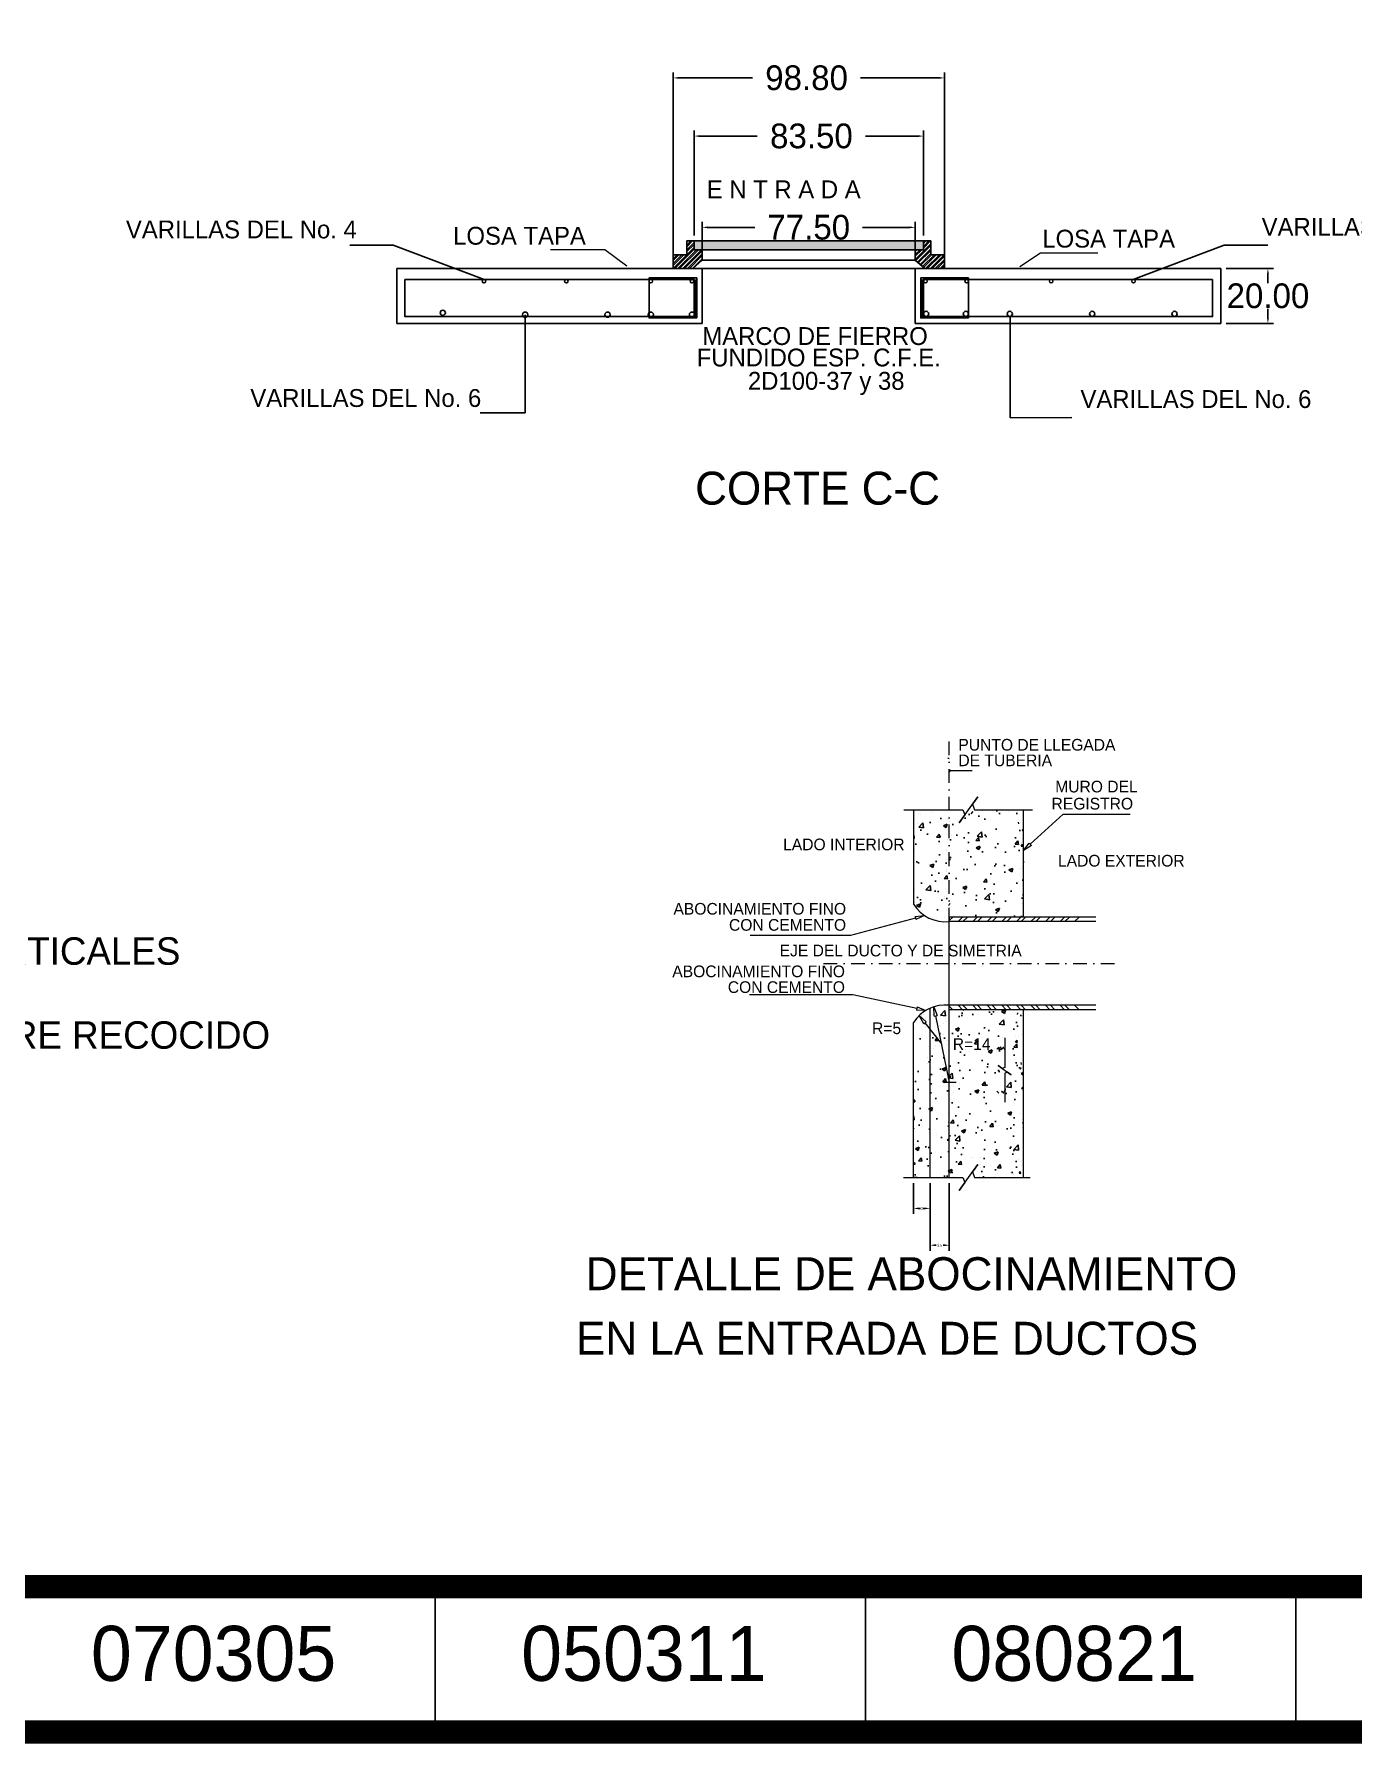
# Model space of a CAD drawing. Header units: centimetres. Extents: x 899 to 5239, y -57 to 4778.
# Drawn here: x 2436 to 2916, y -57 to 565 of the extents above; entities that cross this region are included whole.
import ezdxf
from ezdxf.enums import TextEntityAlignment as Align

# ---------------------------------------------------------------- set-up
doc = ezdxf.new("R2010")
doc.units = ezdxf.units.CM
doc.header["$LTSCALE"] = 10
doc.header["$MEASUREMENT"] = 0
doc.linetypes.add('DASHDOT', pattern=[1, 0.5, -0.25, 0, -0.25])
doc.layers.get('0').update_dxf_attribs({"linetype": 'CONTINUOUS'})
doc.layers.get('DEFPOINTS').update_dxf_attribs({"color": 2, "linetype": 'CONTINUOUS'})
for name, color, linetype in [('concreto', 7, 'CONTINUOUS'), ('DIM', 7, 'CONTINUOUS'), ('EJES', 7, 'DASHDOT'), ('HATCH', 7, 'CONTINUOUS'), ('HERRAJE', 13, 'CONTINUOUS'), ('IND', 7, 'CONTINUOUS'), ('MARCO', 7, 'CONTINUOUS'), ('REGISTRO', 1, 'CONTINUOUS'), ('TAPA', 120, 'CONTINUOUS'), ('TEXTOS', 7, 'CONTINUOUS'), ('TUBO', 4, 'CONTINUOUS'), ('VARILLAS', 30, 'CONTINUOUS')]:
    doc.layers.add(name, color=color, linetype=linetype)
doc.styles.get("Standard").update_dxf_attribs({"font": ''})
doc.styles.get('Standard').set_extended_font_data('Zurich Ex BT')
doc.dimstyles.get("Standard").update_dxf_attribs({"dimtxt": 9, "dimasz": 2, "dimexe": 2, "dimexo": 2, "dimgap": 0.09, "dimtad": 0, "dimtih": 1, "dimtoh": 1, "dimzin": 0, "dimdsep": 46, "dimtxsty": 'Standard', "dimcen": 0.09, "dimadec": 0, "dimazin": 0, "dimtfac": 1, "dimtofl": 0, "dimtmove": 0, "dimatfit": 3, "dimfxl": 0, "dimtolj": 1, "dimtzin": 0, "dimarcsym": 0})
pattern_1 = [(45, (1991.1856, 337.763), (-0.8838835, 0.8838835), []), (45, (1991.1856, 338.388), (-0.8838835, 0.8838835), [])]

# ---------------------------------------------------------------- blocks, each defined once
blk = doc.blocks.new('_ClosedBlank')
at = {"color": 0, "linetype": 'ByBlock', "lineweight": -2}
for p, q in [((-1, 0.17), (0, 0)), ((-1, 0.17), (-1, -0.17)), ((0, 0), (-1, -0.17))]:
    blk.add_line(p, q, dxfattribs=at)
blk = doc.blocks.new('*D77')
at = {"layer": 'DEFPOINTS', "color": 0}
for p in [(2756.02, 149.09), (2762.02, 149.09), (2762.02, 137.85)]:
    blk.add_point(p, dxfattribs=at)
at = {"layer": 'DIM', "color": 0, "lineweight": -2}
for p, q in [((2756.02, 147.09), (2756.02, 135.85)), ((2762.02, 147.09), (2762.02, 135.85)), ((2758.02, 137.85), (2758.53, 137.85)), ((2760.02, 137.85), (2759.52, 137.85))]:
    blk.add_line(p, q, dxfattribs=at)
at = {"layer": 'DIM', "color": 0}
for points in [[(2758.02, 138.18), (2758.02, 137.52), (2756.02, 137.85)], [(2760.02, 138.18), (2760.02, 137.52), (2762.02, 137.85)]]:
    blk.add_solid(points, dxfattribs=at)
at = {"layer": 'DIM', "color": 0, "insert": (2759.02, 137.85), "char_height": 1, "attachment_point": 5}
blk.add_mtext('\\A1;3', dxfattribs=at)
blk = doc.blocks.new('*D78')
at = {"layer": 'DEFPOINTS', "color": 0}
for p in [(2762.02, 149.09), (2769.02, 149.09), (2762.02, 124.44)]:
    blk.add_point(p, dxfattribs=at)
at = {"layer": 'DIM', "color": 0, "lineweight": -2}
for p, q in [((2762.02, 147.09), (2762.02, 122.44)), ((2769.02, 147.09), (2769.02, 122.44)), ((2764.02, 124.44), (2764.26, 124.44)), ((2767.02, 124.44), (2766.78, 124.44))]:
    blk.add_line(p, q, dxfattribs=at)
at = {"layer": 'DIM', "color": 0}
for points in [[(2764.02, 124.78), (2764.02, 124.11), (2762.02, 124.44)], [(2767.02, 124.78), (2767.02, 124.11), (2769.02, 124.44)]]:
    blk.add_solid(points, dxfattribs=at)
at = {"layer": 'DIM', "color": 0, "insert": (2765.52, 124.44), "char_height": 1, "attachment_point": 5}
blk.add_mtext('\\A1;3.5', dxfattribs=at)
blk = doc.blocks.new('*D79')
at = {"layer": 'DEFPOINTS', "color": 0}
for p in [(2867.87, 480.05), (2867.87, 460.05), (2885.03, 460.05)]:
    blk.add_point(p, dxfattribs=at)
at = {"layer": 'DIM', "color": 0, "lineweight": -2}
for p, q in [((2869.87, 480.05), (2887.03, 480.05)), ((2885.03, 478.05), (2885.03, 474.72)), ((2885.03, 462.05), (2885.03, 465.39)), ((2869.87, 460.05), (2887.03, 460.05))]:
    blk.add_line(p, q, dxfattribs=at)
at = {"layer": 'DIM', "color": 0}
for points in [[(2884.69, 478.05), (2885.36, 478.05), (2885.03, 480.05)], [(2884.69, 462.05), (2885.36, 462.05), (2885.03, 460.05)]]:
    blk.add_solid(points, dxfattribs=at)
at = {"layer": 'DIM', "color": 0, "insert": (2885.03, 470.05), "char_height": 9, "attachment_point": 5}
blk.add_mtext('\\A1;20.00', dxfattribs=at)
blk = doc.blocks.new('*D80')
at = {"layer": 'DEFPOINTS', "color": 0}
for p in [(2756.62, 495.02), (2679.12, 483.05), (2756.62, 483.05)]:
    blk.add_point(p, dxfattribs=at)
at = {"layer": 'DIM', "color": 0, "lineweight": -2}
for p, q in [((2679.12, 485.05), (2679.12, 497.02)), ((2681.12, 495.02), (2698.29, 495.02)), ((2754.62, 495.02), (2737.45, 495.02)), ((2756.62, 485.05), (2756.62, 497.02))]:
    blk.add_line(p, q, dxfattribs=at)
at = {"layer": 'DIM', "color": 0}
for points in [[(2681.12, 495.35), (2681.12, 494.68), (2679.12, 495.02)], [(2754.62, 495.35), (2754.62, 494.68), (2756.62, 495.02)]]:
    blk.add_solid(points, dxfattribs=at)
at = {"layer": 'DIM', "color": 0, "insert": (2717.87, 495.02), "char_height": 9, "attachment_point": 5}
blk.add_mtext('\\A1;77.50', dxfattribs=at)
blk = doc.blocks.new('*D81')
at = {"layer": 'DEFPOINTS', "color": 0}
for p in [(2759.62, 528.25), (2676.12, 490.05), (2759.62, 490.05)]:
    blk.add_point(p, dxfattribs=at)
at = {"layer": 'DIM', "color": 0, "lineweight": -2}
for p, q in [((2676.12, 492.05), (2676.12, 530.25)), ((2759.62, 492.05), (2759.62, 530.25)), ((2678.12, 528.25), (2699.13, 528.25)), ((2757.62, 528.25), (2738.56, 528.25))]:
    blk.add_line(p, q, dxfattribs=at)
at = {"layer": 'DIM', "color": 0}
for points in [[(2678.12, 528.58), (2678.12, 527.92), (2676.12, 528.25)], [(2757.62, 528.58), (2757.62, 527.92), (2759.62, 528.25)]]:
    blk.add_solid(points, dxfattribs=at)
at = {"layer": 'DIM', "color": 0, "insert": (2718.85, 528.25), "char_height": 9, "attachment_point": 5}
blk.add_mtext('\\A1;83.50', dxfattribs=at)
blk = doc.blocks.new('*D82')
at = {"layer": 'DEFPOINTS', "color": 0}
for p in [(2767.27, 549.43), (2668.47, 480.05), (2767.27, 480.05)]:
    blk.add_point(p, dxfattribs=at)
at = {"layer": 'DIM', "color": 0, "lineweight": -2}
for p, q in [((2668.47, 482.05), (2668.47, 551.43)), ((2670.47, 549.43), (2697.41, 549.43)), ((2765.27, 549.43), (2736.75, 549.43)), ((2767.27, 482.05), (2767.27, 551.43))]:
    blk.add_line(p, q, dxfattribs=at)
at = {"layer": 'DIM', "color": 0}
for points in [[(2670.47, 549.76), (2670.47, 549.1), (2668.47, 549.43)], [(2765.27, 549.76), (2765.27, 549.1), (2767.27, 549.43)]]:
    blk.add_solid(points, dxfattribs=at)
at = {"layer": 'DIM', "color": 0, "insert": (2717.08, 549.43), "char_height": 9, "attachment_point": 5}
blk.add_mtext('\\A1;98.80', dxfattribs=at)
blk = doc.blocks.new('Marco-Reg')
at = {"layer": 'MARCO', "linetype": 'Continuous'}
for p, q in [((2581.91, 0.12), (2581.91, -52.82)), ((2738.54, 0.12), (2738.54, -52.82)), ((2895.17, 0.12), (2895.17, -52.82))]:
    blk.add_line(p, q, dxfattribs=at)
at = {"layer": 'MARCO', "linetype": 'Continuous', "const_width": 8.49}
blk.add_lwpolyline([(5234.42, -52.82), (5234.42, 2065.83), (1960.13, 2065.83), (1960.13, -52.82)], close=True, dxfattribs=at)
blk.add_lwpolyline([(4466.9, 0.12), (1960.13, 0.12)], dxfattribs=at)
at = {"layer": 'TEXTOS'}
for s, p in [('070305', (2501.21, -34.15)), ('050311', (2657.84, -34.15))]:
    blk.add_text(s, height=20.019, dxfattribs=at).set_placement(p, align=Align.CENTER)

msp = doc.modelspace()

# ---------------------------------------------------------------- hatches: boundary and pattern name
at = {"layer": 'concreto'}
h = msp.add_hatch(dxfattribs=at)
h.set_pattern_fill('AR-CONC', color=256, scale=2, style=0)
h.set_pattern_definition([(50, (-3417.668, -873.477), (14.345204, -1.255043), [1.5, -16.5]), (355, (-3417.668, -873.477), (-2.775027, 15.043843), [1.2, -13.2]), (100.4514, (-3416.473, -873.581), (11.570188, 13.78879), [1.274804, -14.022842]), (46.1842, (-3417.668, -869.477), (21.34482, -3.31038), [2.25, -24.75]), (96.6356, (-3415.89, -869.753), (18.693254, 19.48236), [1.912206, -21.03426]), (351.1842, (-3417.668, -869.477), (18.69324, 19.48237), [1.8, -19.8]), (21, (-3415.668, -870.477), (11.93814, -8.052378), [1.5, -16.5]), (326, (-3415.668, -870.477), (4.866307, 14.503), [1.2, -13.2]), (71.4514, (-3414.673, -871.148), (16.804453, 6.45061), [1.274804, -14.022842]), (37.5, (-3417.668, -873.4767), (0.243197, 6.657877), [0, -13.04, 0, -13.4, 0, -13.25]), (7.5, (-3417.668, -873.477), (5.261391, 7.888234), [0, -7.64, 0, -12.74, 0, -5.05]), (327.5, (-3422.128, -873.4767), (10.6764487, -0.4510974), [0, -5, 0, -15.6, 0, -20.7]), (317.5, (-3424.128, -873.477), (11.663723, 2.0021), [0, -6.5, 0, -10.36, 0, -14.7])])
h.paths.add_polyline_path([(2796.022, 210.204), (2769.022, 210.204), (2769.022, 149.088), (2773.971, 149.088), (2774.712, 147.254), (2777.493, 151.146), (2778.202, 149.088), (2796.022, 149.088), (2796.022, 168.701), (2795.66, 168.946), (2796.022, 169.085)])
h.paths.add_polyline_path([(2787.747, 196.711), (2787.866, 195.691), (2786.91, 195.839)], flags=0)
h.paths.add_polyline_path([(2793.195, 198.429), (2793.837, 198.373), (2793.713, 199.046)], flags=16)
h.paths.add_polyline_path([(2794.95, 151.247), (2795.075, 150.574), (2794.432, 150.63)], flags=16)
h.paths.add_polyline_path([(2769.022, 183.813), (2766.147, 197.751), (2762.022, 203.042), (2762.022, 149.088), (2769.022, 149.088), (2769.022, 158.26), (2768.587, 158.554), (2769.022, 158.721), (2769.022, 162.555), (2768.257, 162.674), (2769.022, 163.472)])
h.paths.add_polyline_path([(2756.022, 154.129), (2756.432, 154.617), (2756.556, 153.944), (2756.022, 153.991), (2756.022, 149.088), (2757.369, 149.088), (2762.022, 149.088), (2762.022, 203.042), (2760.178, 205.408), (2759.731, 205.06), (2758.087, 208.09, 0.0611178), (2756.022, 205.53), (2756.022, 177.371), (2756.207, 177.564), (2756.326, 176.544), (2756.022, 176.591)])
h.paths.add_polyline_path([(2758.087, 208.09), (2760.625, 205.757), (2760.178, 205.408), (2762.022, 203.042), (2762.022, 210.745, 0.0885675)])
h.paths.add_polyline_path([(2769.022, 210.204), (2769.022, 211.813, 0.1065014), (2763.362, 211.254), (2764.604, 208.038), (2764.049, 207.924), (2769.022, 183.813)])
h.paths.add_polyline_path([(2769.022, 282.919), (2756.022, 282.919), (2756.022, 273.441), (2756.278, 273.707), (2756.397, 272.687), (2756.022, 272.745), (2756.022, 248.576, 0.2897435), (2769.022, 242.293), (2769.022, 248.234), (2768.846, 248.25), (2769.022, 248.46)])
h.paths.add_polyline_path([(2769.022, 243.902), (2796.022, 243.902), (2796.022, 282.919), (2778.202, 282.919), (2777.493, 284.977), (2774.712, 281.085), (2773.971, 282.919), (2769.022, 282.919)])
h.paths.add_polyline_path([(2795.708, 270.408), (2795.832, 269.734), (2795.19, 269.79)], flags=16)
h.paths.add_polyline_path([(2769.251, 194.491), (2789.503, 194.491), (2789.503, 200.867), (2769.251, 200.867)], flags=24)
at = {"layer": 'HERRAJE'}
h = msp.add_hatch(dxfattribs=at)
h.set_pattern_fill('STEEL', color=256, scale=10, style=0)
h.set_pattern_definition(pattern_1)
h.paths.add_polyline_path([(2673.468, 485.055), (2668.468, 485.055), (2668.468, 480.055), (2675.618, 480.055), (2679.118, 483.055), (2679.118, 486.855), (2676.118, 486.855), (2676.118, 490.055), (2673.468, 490.055)])
h = msp.add_hatch(dxfattribs=at)
h.set_pattern_fill('STEEL', color=256, scale=10, style=0)
h.set_pattern_definition(pattern_1)
h.paths.add_polyline_path([(2762.268, 485.055), (2762.268, 490.055), (2759.618, 490.055), (2759.618, 486.855), (2756.618, 486.855), (2756.618, 483.055), (2760.118, 480.055), (2767.268, 480.055), (2767.268, 485.055)])
at = {"layer": 'TAPA'}
h = msp.add_hatch(dxfattribs=at)
h.set_pattern_fill('DOTS', color=256, scale=10, style=0)
h.set_pattern_definition([(0, (988.9111, -1567.2739), (0.3125, 0.625), [0, -0.625])])
h.paths.add_polyline_path([(2676.118, 490.055), (2676.118, 486.855), (2679.118, 486.855), (2756.618, 486.855), (2759.618, 486.855), (2759.618, 490.055)])
at = {"layer": 'VARILLAS'}
h = msp.add_hatch(dxfattribs=at)
h.set_pattern_fill('AR-CONC', color=256, scale=60, style=0)
h.set_pattern_definition([(50, (-3417.67, -873.48), (430.356, -37.651), [45, -495]), (355, (-3417.67, -873.48), (-83.25, 451.315), [36, -396]), (100.4514, (-3381.8, -876.6), (347.106, 413.664), [38.244, -420.685]), (46.184, (-3417.67, -753.5), (640.345, -99.31), [67.5, -742.5]), (96.636, (-3364.3, -761.75), (560.8, 584.47), [57.366, -631.03]), (351.184, (-3417.7, -753.5), (560.8, 584.47), [54, -594]), (21, (-3357.67, -783.48), (358.144, -241.571), [45, -495]), (326, (-3357.67, -783.48), (145.99, 435.09), [36, -396]), (71.4514, (-3327.82, -803.6), (504.134, 193.518), [38.244, -420.685]), (37.5, (-3417.67, -873.48), (7.296, 199.7363), [0, -391.2, 0, -402, 0, -397.5]), (7.5, (-3417.67, -873.48), (157.842, 236.647), [0, -229.2, 0, -382.2, 0, -151.5]), (327.5, (-3551.47, -873.48), (320.2935, -13.533), [0, -150, 0, -468, 0, -621]), (317.5, (-3611.47, -873.48), (349.912, 60.063), [0, -195, 0, -310.8, 0, -441])])
edge = h.paths.add_edge_path()
edge.add_line((2756.022, 149.088), (2756.022, 205.53))
edge.add_line((2768.587, 158.554), (2769.022, 158.26))
edge.add_line((2769.022, 158.26), (2769.121, 158.193))
edge.add_line((2756.022, 167.029), (2756.299, 166.842))
edge.add_line((2768.587, 158.554), (2769.022, 158.721))
edge.add_line((2768.257, 162.674), (2769.022, 162.555))
edge.add_line((2768.257, 162.674), (2769.022, 163.472))
edge.add_line((2769.022, 163.472), (2769.093, 163.546))
edge.add_line((2796.022, 149.088), (2796.022, 210.204))
edge.add_line((2769.022, 149.088), (2769.022, 210.204))
edge.add_line((2762.022, 149.088), (2762.022, 210.745))
edge.add_line((2778.202, 149.088), (2798.516, 149.088))
edge.add_line((2772.638, 144.351), (2779.407, 153.825))
edge.add_line((2752.382, 149.088), (2773.971, 149.088))
edge.add_line((2773.971, 149.088), (2774.712, 147.254))
edge.add_line((2777.493, 151.146), (2778.202, 149.088))
edge.add_arc((2767.488, 198.396), 13.504, 83.477007, 148.111417)
edge.add_line((2774.024, 209.857), (2774.357, 210.204))
edge.add_line((2822.327, 210.204), (2769.022, 210.204))
edge.add_line((2769.022, 210.204), (2769.022, 211.813))
edge.add_line((2756.022, 282.919), (2756.022, 248.576))
edge.add_arc((2767.488, 255.71), 13.504, 211.888583, 276.522993)
edge.add_line((2796.022, 243.902), (2796.022, 282.919))
edge.add_line((2778.202, 282.919), (2799.29, 282.919))
edge.add_line((2772.638, 278.182), (2779.407, 287.656))
edge.add_line((2777.493, 284.977), (2778.202, 282.919))
edge.add_line((2773.971, 282.919), (2774.712, 281.085))
edge.add_line((2752.516, 282.919), (2773.971, 282.919))
edge.add_line((2822.327, 243.902), (2769.022, 243.902))
edge.add_line((2769.022, 242.293), (2769.022, 308.782))

# ---------------------------------------------------------------- linework, layer by layer
at = {"layer": 'DEFPOINTS', "lineweight": 5}
for p in [(2756.022, 151.881), (2762.022, 151.881), (2762.022, 150.296), (2769.022, 150.296), (2769.022, 150.296), (2756.022, 149.088), (2796.022, 149.088)]:
    msp.add_point(p, dxfattribs=at)
at = {"layer": 'EJES', "lineweight": 5}
for p, q in [((2769.022, 242.293), (2769.022, 308.782)), ((2723.205, 227.053), (2831.223, 227.053))]:
    msp.add_line(p, q, dxfattribs=at)
at = {"layer": 'HATCH', "lineweight": 5}
for p, q in [((2757.655, 281.471), (2757.655, 281.471)), ((2758.56, 281.315), (2758.56, 281.315)), ((2762.628, 281.85), (2762.628, 281.85)), ((2763.169, 282.227), (2763.169, 282.227)), ((2768.57, 280.456), (2768.57, 280.456)), ((2768.594, 282.915), (2768.594, 282.915)), ((2769.411, 282.743), (2769.411, 282.743)), ((2774.042, 280.145), (2774.042, 280.145)), ((2774.834, 281.531), (2774.834, 281.531)), ((2776.942, 281.52), (2777.779, 282.392)), ((2781.098, 282.606), (2781.098, 282.606)), ((2782.243, 282.91), (2782.243, 282.91)), ((2787.976, 282.668), (2787.976, 282.668)), ((2790.56, 282.394), (2790.56, 282.394)), ((2793.665, 282.072), (2793.665, 282.072)), ((2793.71, 282.426), (2793.71, 282.426)), ((2756.043, 278.306), (2756.043, 278.306)), ((2757.524, 277.895), (2757.524, 277.895)), ((2768.127, 274.048), (2768.127, 274.048)), ((2768.333, 275.764), (2768.333, 275.764)), ((2768.463, 279.339), (2768.463, 279.339)), ((2769.274, 278.861), (2769.274, 278.861)), ((2772.108, 279.136), (2772.108, 279.136)), ((2773.342, 279.396), (2773.342, 279.396)), ((2794.342, 277.814), (2794.218, 278.487)), ((2794.77, 274.489), (2794.77, 274.489)), ((2795.042, 278.167), (2795.042, 278.167)), ((2795.755, 275.99), (2795.755, 275.99)), ((2795.813, 275.999), (2795.813, 275.999)), ((2795.944, 279.574), (2795.944, 279.574)), ((2756.022, 273.441), (2756.278, 273.707)), ((2756.022, 272.745), (2756.396, 272.687)), ((2756.397, 272.687), (2756.278, 273.707)), ((2756.413, 268.673), (2756.413, 268.673)), ((2767.88, 268.188), (2767.88, 268.188)), ((2768.072, 268.613), (2768.072, 268.613)), ((2768.202, 272.188), (2768.202, 272.188)), ((2770.016, 273.648), (2770.016, 273.648)), ((2795.19, 269.79), (2795.707, 270.407)), ((2795.19, 269.79), (2795.832, 269.734)), ((2795.215, 271.236), (2795.215, 271.236)), ((2795.552, 268.848), (2795.552, 268.848)), ((2795.682, 272.424), (2795.682, 272.424)), ((2795.832, 269.735), (2795.708, 270.408)), ((2767.941, 265.038), (2767.941, 265.038)), ((2768.539, 266.856), (2768.539, 266.856)), ((2768.823, 263.345), (2768.823, 263.345)), ((2794.455, 261.489), (2794.455, 261.489)), ((2795.291, 261.697), (2795.291, 261.697)), ((2795.421, 265.273), (2795.421, 265.273)), ((2795.723, 262.39), (2795.723, 262.39)), ((2795.766, 263.028), (2795.766, 263.028)), ((2795.902, 266.91), (2795.902, 266.91)), ((2768.053, 261.257), (2768.053, 261.257)), ((2768.095, 260.447), (2768.095, 260.447)), ((2768.687, 259.463), (2768.687, 259.463)), ((2769.385, 256.998), (2769.385, 256.998)), ((2756.389, 253.98), (2756.389, 253.98)), ((2756.479, 249.292), (2756.479, 249.292)), ((2767.293, 251.51), (2767.293, 251.51)), ((2767.419, 250.736), (2767.419, 250.736)), ((2767.549, 254.311), (2767.549, 254.311)), ((2768.507, 253.255), (2768.507, 253.255)), ((2795.96, 250.299), (2795.96, 250.299)), ((2759.423, 246.293), (2759.423, 246.293)), ((2764.373, 243.414), (2764.373, 243.414)), ((2767.157, 243.585), (2767.157, 243.585)), ((2768.063, 246.847), (2768.063, 246.847)), ((2768.846, 248.25), (2769.022, 248.46)), ((2768.846, 248.25), (2769.022, 248.234)), ((2769.022, 248.46), (2769.364, 248.867)), ((2770.637, 244.489), (2770.637, 244.489)), ((2770.924, 244.301), (2770.924, 244.301)), ((2772.736, 244.391), (2772.736, 244.391)), ((2793.53, 243.956), (2793.53, 243.956)), ((2795.692, 248.789), (2795.692, 248.789)), ((2758.378, 206.034), (2758.378, 206.034)), ((2759.035, 207.958), (2759.035, 207.958)), ((2760.426, 207.144), (2760.426, 207.144)), ((2761.847, 207.235), (2761.847, 207.235)), ((2763.102, 208.494), (2763.102, 208.494)), ((2764.111, 205.792), (2764.111, 205.792)), ((2765.851, 207.831), (2765.851, 207.831)), ((2765.982, 211.407), (2765.982, 211.407)), ((2767.58, 206.992), (2767.58, 206.992)), ((2767.968, 206.046), (2767.968, 206.046)), ((2769.022, 209.041), (2769.111, 209.147)), ((2774.024, 209.857), (2774.357, 210.204)), ((2782.369, 210.08), (2782.369, 210.08)), ((2786.759, 209.271), (2786.759, 209.271)), ((2793.826, 208.388), (2794.043, 209.037)), ((2794.139, 208.716), (2794.139, 208.716)), ((2795.597, 207.988), (2795.597, 207.988)), ((2756.209, 203.722), (2756.209, 203.722)), ((2760.277, 204.258), (2760.277, 204.258)), ((2760.296, 203.568), (2760.296, 203.568)), ((2761.705, 204.97), (2761.705, 204.97)), ((2764.235, 200.915), (2764.235, 200.915)), ((2764.278, 202.612), (2764.278, 202.612)), ((2765.443, 201.533), (2765.443, 201.533)), ((2765.59, 200.68), (2765.59, 200.68)), ((2765.721, 204.256), (2765.721, 204.256)), ((2766.923, 201.269), (2766.923, 201.269)), ((2767.06, 205.151), (2767.06, 205.151)), ((2776.91, 201.049), (2776.91, 201.049)), ((2780.908, 201.004), (2780.908, 201.004)), ((2788.488, 200.243), (2788.488, 200.243)), ((2793.07, 200.916), (2793.07, 200.916)), ((2794.002, 204.834), (2794.002, 204.834)), ((2794.111, 200.322), (2794.111, 200.322)), ((2795.245, 201.133), (2795.245, 201.133)), ((2761.409, 196.678), (2761.409, 196.678)), ((2762.117, 197.778), (2762.117, 197.778)), ((2763.352, 196.045), (2763.352, 196.045)), ((2764.098, 197.032), (2764.098, 197.032)), ((2765.46, 197.105), (2765.46, 197.105)), ((2768.166, 197.568), (2768.166, 197.568)), ((2768.38, 198.854), (2768.38, 198.854)), ((2769.085, 195.802), (2769.085, 195.802)), ((2774.819, 195.56), (2774.819, 195.56)), ((2776.422, 195.091), (2776.422, 195.091)), ((2778.88, 195.114), (2778.88, 195.114)), ((2780.552, 195.318), (2780.552, 195.318)), ((2781.847, 195.779), (2781.847, 195.779)), ((2785.663, 196.007), (2785.663, 196.007)), ((2786.286, 195.076), (2786.286, 195.076)), ((2786.728, 195.671), (2786.728, 195.671)), ((2786.91, 195.839), (2787.747, 196.711)), ((2786.91, 195.839), (2787.865, 195.691)), ((2787.425, 196.584), (2787.425, 196.584)), ((2787.866, 195.691), (2787.747, 196.711)), ((2788.351, 196.361), (2788.351, 196.361)), ((2792.019, 194.834), (2792.019, 194.834)), ((2792.419, 196.897), (2792.419, 196.897)), ((2792.94, 197.34), (2792.94, 197.34)), ((2792.991, 196.746), (2792.991, 196.746)), ((2793.195, 198.429), (2793.712, 199.046)), ((2793.195, 198.429), (2793.836, 198.373)), ((2793.837, 198.373), (2793.713, 199.047)), ((2795.565, 194.388), (2795.565, 194.388)), ((2761.215, 190.585), (2761.215, 190.585)), ((2761.272, 192.796), (2761.272, 192.796)), ((2761.673, 191.37), (2761.673, 191.37)), ((2762.515, 189.096), (2762.515, 189.096)), ((2766.949, 190.343), (2766.949, 190.343)), ((2767.937, 192.445), (2767.937, 192.445)), ((2769.298, 189.989), (2769.298, 189.989)), ((2795.01, 188.487), (2795.228, 189.136)), ((2795.327, 190.295), (2795.203, 190.968)), ((2795.616, 189.132), (2795.616, 189.132)), ((2762.085, 184.178), (2762.085, 184.178)), ((2766.472, 185.753), (2766.472, 185.753)), ((2767.122, 183.412), (2767.122, 183.412)), ((2768.349, 185.253), (2768.349, 185.253)), ((2769.161, 186.107), (2769.161, 186.107)), ((2770.403, 182.406), (2770.403, 182.406)), ((2770.516, 183.609), (2770.516, 183.609)), ((2770.59, 184.613), (2770.59, 184.613)), ((2772.855, 183.17), (2772.855, 183.17)), ((2795.533, 180.787), (2795.533, 180.787)), ((2795.789, 182.201), (2795.789, 182.201)), ((2756.022, 177.371), (2756.207, 177.564)), ((2756.022, 176.591), (2756.325, 176.544)), ((2756.326, 176.544), (2756.207, 177.564)), ((2768.454, 179.153), (2768.454, 179.153)), ((2770.385, 180.033), (2770.385, 180.033)), ((2761.927, 169.698), (2761.927, 169.698)), ((2762.053, 170.578), (2762.053, 170.578)), ((2768.627, 172.222), (2768.627, 172.222)), ((2768.71, 170.591), (2768.71, 170.591)), ((2768.983, 168.754), (2768.859, 169.427)), ((2795.029, 172.454), (2795.029, 172.454)), ((2795.66, 168.946), (2796.022, 169.085)), ((2795.66, 168.946), (2796.022, 168.701)), ((2795.789, 174.156), (2795.789, 174.156)), ((2756.022, 167.029), (2756.299, 166.842)), ((2756.4, 162.959), (2756.4, 162.959)), ((2762.134, 162.717), (2762.134, 162.717)), ((2764.284, 164.927), (2764.284, 164.927)), ((2768.257, 162.674), (2769.022, 163.472)), ((2768.257, 162.674), (2769.022, 162.555)), ((2768.573, 166.708), (2768.573, 166.708)), ((2769.022, 163.472), (2769.093, 163.546)), ((2795.502, 167.187), (2795.502, 167.187)), ((2756.276, 161.225), (2756.276, 161.225)), ((2762.022, 156.977), (2762.022, 156.977)), ((2768.285, 158.052), (2768.285, 158.052)), ((2768.587, 158.554), (2769.022, 158.721)), ((2768.587, 158.554), (2769.022, 158.26)), ((2769.022, 158.26), (2769.121, 158.193)), ((2777.197, 156.531), (2777.197, 156.531)), ((2777.704, 156.318), (2777.704, 156.318)), ((2780.41, 156.449), (2780.41, 156.449)), ((2794.398, 155.804), (2794.398, 155.804)), ((2756.022, 154.129), (2756.432, 154.617)), ((2756.022, 153.991), (2756.556, 153.944)), ((2756.556, 153.944), (2756.432, 154.618)), ((2768.122, 151.192), (2768.122, 151.192)), ((2776.679, 150.361), (2776.679, 150.361)), ((2780.28, 152.874), (2780.28, 152.874)), ((2780.369, 153.794), (2780.369, 153.794)), ((2785.593, 149.628), (2785.593, 149.628)), ((2785.728, 150.104), (2785.728, 150.104)), ((2786.573, 150.558), (2786.573, 150.558)), ((2791.242, 150.86), (2791.242, 150.86)), ((2792.306, 150.316), (2792.306, 150.316)), ((2792.376, 150.521), (2792.376, 150.521)), ((2794.432, 150.63), (2794.95, 151.247)), ((2794.432, 150.63), (2795.074, 150.574)), ((2795.075, 150.574), (2794.95, 151.248)), ((2795.064, 150.875), (2795.064, 150.875)), ((2795.201, 154.758), (2795.201, 154.758)), ((2795.47, 153.586), (2795.47, 153.586)), ((2770.415, 149.286), (2770.415, 149.286)), ((2774.724, 148.611), (2774.724, 148.611)), ((2780.149, 149.299), (2780.149, 149.299)), ((2781.525, 149.093), (2781.525, 149.093)), ((2788.837, 149.116), (2788.837, 149.116))]:
    msp.add_line(p, q, dxfattribs=at)
at = {"layer": 'HERRAJE'}
for p, q in [((2676.118, 490.055), (2759.618, 490.055)), ((2679.118, 486.855), (2756.618, 486.855)), ((2675.618, 480.055), (2760.118, 480.055)), ((2756.618, 483.055), (2679.118, 483.055))]:
    msp.add_line(p, q, dxfattribs=at)
for points in [[(2668.468, 485.055), (2673.468, 485.055), (2673.468, 490.055), (2676.118, 490.055), (2676.118, 486.855), (2679.118, 486.855), (2679.118, 483.055), (2675.618, 480.055), (2668.468, 480.055)], [(2759.618, 490.055), (2759.618, 486.855), (2756.618, 486.855), (2756.618, 483.055), (2760.118, 480.055), (2767.268, 480.055), (2767.268, 485.055), (2762.268, 485.055), (2762.268, 490.055)]]:
    msp.add_lwpolyline(points, close=True, dxfattribs=at)
at = {"layer": 'IND', "lineweight": 5}
msp.add_line((2769.022, 211.813), (2769.022, 242.293), dxfattribs=at)
for points in [[(2798.525, 270.429), (2810.463, 281.407), (2834.908, 281.407)], [(2756.727, 243.577), (2733.024, 237.163), (2696.529, 237.163)], [(2757.17, 210.65), (2733.862, 215.551), (2696.264, 215.551)]]:
    msp.add_lwpolyline(points, dxfattribs=at)
at = {"layer": 'REGISTRO'}
for p, q in [((2567.868, 480.055), (2867.868, 480.055)), ((2567.868, 480.055), (2567.868, 460.055)), ((2867.868, 480.055), (2867.868, 460.055)), ((2597.868, 460.055), (2567.868, 460.055)), ((2867.868, 460.055), (2756.618, 460.055)), ((2769.022, 242.608), (2770.315, 243.902)), ((2772.242, 242.293), (2773.851, 243.902)), ((2774.01, 242.293), (2775.619, 243.902)), ((2777.546, 242.293), (2779.154, 243.902)), ((2779.313, 242.293), (2780.922, 243.902)), ((2782.849, 242.293), (2784.457, 243.902)), ((2784.617, 242.293), (2786.225, 243.902)), ((2788.152, 242.293), (2789.761, 243.902)), ((2789.92, 242.293), (2791.529, 243.902)), ((2793.455, 242.293), (2795.064, 243.902)), ((2795.223, 242.293), (2796.832, 243.902)), ((2798.759, 242.293), (2800.367, 243.902)), ((2800.527, 242.293), (2802.135, 243.902)), ((2804.062, 242.293), (2805.671, 243.902)), ((2805.83, 242.293), (2807.438, 243.902)), ((2809.365, 242.293), (2810.974, 243.902)), ((2811.133, 242.293), (2812.742, 243.902)), ((2814.669, 242.293), (2816.277, 243.902)), ((2772.242, 211.813), (2773.851, 210.204)), ((2774.01, 211.813), (2775.619, 210.204)), ((2777.546, 211.813), (2779.154, 210.204)), ((2779.313, 211.813), (2780.922, 210.204)), ((2782.849, 211.813), (2784.457, 210.204)), ((2784.617, 211.813), (2786.225, 210.204)), ((2788.152, 211.813), (2789.761, 210.204)), ((2789.92, 211.813), (2791.529, 210.204)), ((2793.455, 211.813), (2795.064, 210.204)), ((2795.223, 211.813), (2796.832, 210.204)), ((2798.759, 211.813), (2800.367, 210.204)), ((2800.527, 211.813), (2802.135, 210.204)), ((2804.062, 211.813), (2805.671, 210.204)), ((2805.83, 211.813), (2807.438, 210.204)), ((2809.365, 211.813), (2810.974, 210.204)), ((2811.133, 211.813), (2812.742, 210.204)), ((2814.669, 211.813), (2816.277, 210.204)), ((2769.022, 211.497), (2770.315, 210.204)), ((2786.291, 195.799), (2787.096, 196.604)), ((2788.059, 195.799), (2788.863, 196.604)), ((2788.943, 195.799), (2789.237, 196.093)), ((2786.291, 180.559), (2787.096, 179.755)), ((2788.059, 180.559), (2788.863, 179.755)), ((2788.943, 180.559), (2789.237, 180.266))]:
    msp.add_line(p, q, dxfattribs=at)
at = {"layer": 'REGISTRO', "lineweight": 5}
for p, q in [((2772.638, 278.182), (2779.407, 287.656)), ((2752.516, 282.919), (2773.971, 282.919)), ((2756.022, 282.919), (2756.022, 248.576)), ((2773.971, 282.919), (2774.712, 281.085)), ((2777.493, 284.977), (2778.202, 282.919)), ((2778.202, 282.919), (2799.29, 282.919)), ((2796.022, 243.902), (2796.022, 282.919)), ((2822.327, 243.902), (2769.022, 243.902)), ((2822.327, 242.293), (2769.022, 242.293)), ((2822.327, 211.813), (2769.022, 211.813)), ((2756.022, 149.088), (2756.022, 205.53)), ((2762.022, 149.088), (2762.022, 210.745)), ((2822.327, 210.204), (2769.022, 210.204)), ((2769.022, 149.088), (2769.022, 210.204)), ((2796.022, 149.088), (2796.022, 210.204)), ((2795.652, 170.273), (2795.652, 170.273)), ((2772.638, 144.351), (2779.407, 153.825)), ((2779.407, 153.825), (2777.493, 151.146)), ((2777.493, 151.146), (2778.202, 149.088)), ((2752.382, 149.088), (2773.971, 149.088)), ((2773.971, 149.088), (2774.712, 147.254)), ((2778.202, 149.088), (2798.516, 149.088))]:
    msp.add_line(p, q, dxfattribs=at)
at = {"layer": 'REGISTRO'}
msp.add_lwpolyline([(2597.868, 460.055), (2679.098, 460.055)], dxfattribs=at)
at = {"layer": 'REGISTRO', "lineweight": 5}
for centre, start, end in [((2767.488, 255.71), 211.888583, 276.522993), ((2767.488, 198.396), 83.477007, 148.111417)]:
    msp.add_arc(centre, 13.504, start, end, dxfattribs=at)
at = {"layer": 'TEXTOS', "lineweight": 5}
for p, q in [((2777.408, 297.189), (2769.189, 297.189)), ((2779.407, 287.656), (2777.493, 284.977)), ((2774.712, 281.085), (2772.638, 278.182)), ((2789.237, 199.932), (2789.237, 189.205)), ((2788.32, 188.835), (2786.868, 189.872)), ((2786.868, 189.872), (2791.605, 186.487)), ((2789.237, 189.205), (2788.32, 188.835)), ((2790.266, 187.444), (2789.237, 187.09)), ((2789.237, 187.09), (2789.237, 176.545)), ((2791.605, 186.487), (2790.266, 187.444)), ((2766.96, 183.813), (2771.513, 183.813)), ((2774.712, 147.254), (2772.638, 144.351))]:
    msp.add_line(p, q, dxfattribs=at)
at = {"layer": 'TEXTOS'}
msp.add_line((2756.022, 149.088), (2757.369, 149.088), dxfattribs=at)
at = {"layer": 'TEXTOS', "lineweight": 5}
for points in [[(2651.593, 480.833), (2643.684, 486.792), (2623.846, 486.792)], [(2794.67, 480.714), (2802.184, 485.749), (2823.056, 485.749)], [(2760.178, 205.408), (2766.147, 197.751)], [(2764.049, 207.924), (2769.022, 183.813)]]:
    msp.add_lwpolyline(points, dxfattribs=at)
for start, end in [(0, 180), (180, 0)]:
    msp.add_arc((2769.189, 297.189), 0.25, start, end, dxfattribs=at)
at = {"layer": 'TUBO', "lineweight": 5}
for p, q in [((2769.022, 243.902), (2769.022, 242.293)), ((2769.022, 210.204), (2769.022, 211.813))]:
    msp.add_line(p, q, dxfattribs=at)
at = {"layer": 'VARILLAS'}
for p, q in [((2679.098, 480.055), (2679.098, 460.055)), ((2756.618, 480.055), (2756.618, 460.055)), ((2776.021, 476.083), (2776.021, 476.583)), ((2675.888, 462.055), (2676.388, 462.055)), ((2679.098, 460.055), (2676.598, 460.055))]:
    msp.add_line(p, q, dxfattribs=at)
for points in [[(2676.598, 476.029), (2676.598, 462.555), (2675.868, 462.555), (2570.868, 462.555), (2570.868, 476.083)], [(2676.098, 462.555), (2676.098, 476.083), (2570.868, 476.083)], [(2677.117, 462.055), (2659.716, 462.055), (2659.716, 476.083), (2659.716, 476.583), (2677.117, 476.583), (2677.117, 462.055)], [(2776.021, 476.083), (2776.021, 462.055), (2758.62, 462.055), (2758.62, 476.583), (2776.021, 476.583)], [(2864.868, 476.083), (2864.868, 462.555), (2759.139, 462.555), (2759.139, 476.029)], [(2864.868, 476.083), (2759.639, 476.083), (2759.639, 462.555)]]:
    msp.add_lwpolyline(points, dxfattribs=at)
for centre, radius in [((2599.636, 475.434), 0.635), ((2629.636, 475.434), 0.635), ((2660.365, 475.434), 0.635), ((2675.365, 475.434), 0.635), ((2760.372, 475.434), 0.635), ((2775.372, 475.434), 0.635), ((2806.101, 475.434), 0.635), ((2836.101, 475.434), 0.635), ((2584.643, 463.905), 0.95), ((2614.636, 463.228), 0.95), ((2644.636, 463.228), 0.95), ((2660.365, 463.228), 0.95), ((2675.365, 463.228), 0.95), ((2760.582, 463.52), 0.95), ((2775.062, 463.506), 0.95), ((2791.05, 463.511), 0.95), ((2821.05, 463.511), 0.95), ((2851.05, 463.511), 0.95)]:
    msp.add_circle(centre, radius, dxfattribs=at)

# ---------------------------------------------------------------- block references
at = {"layer": 'IND', "lineweight": 5, "yscale": 3.400569064215233, "zscale": 3.400569064209993}
for p, xscale, rotation in [((2796.022, 268.127), 3.40056906417716, 222.6014953980237), ((2760.009, 244.466), 3.400569064200636, 15.14250282571705), ((2760.498, 209.95), 3.40056906428631, 348.1258467878341)]:
    msp.add_blockref('_ClosedBlank', p, dxfattribs=dict(at, xscale=xscale, rotation=rotation))
at = {"layer": 'TEXTOS'}
msp.add_blockref('Marco-Reg', (0, 0), dxfattribs=at)
at = {"layer": 'TEXTOS', "lineweight": 5, "yscale": 3.400569064215233, "zscale": 3.400569064209993}
for p, xscale, rotation in [((2758.087, 208.09), 3.400569064268743, 127.9387935556718), ((2763.362, 211.254), 3.400569064204863, 101.6557800386528)]:
    msp.add_blockref('_ClosedBlank', p, dxfattribs=dict(at, xscale=xscale, rotation=rotation))

# ---------------------------------------------------------------- texts
at = {"layer": 'TEXTOS', "lineweight": 5}
for s, height, p in [('E N T R A D A', 6.5, (2680.745, 505.606)), ('LOSA TAPA', 6.5, (2588.416, 488.71)), ('LOSA TAPA', 6.5, (2802.898, 487.657)), ('PUNTO DE LLEGADA', 4.25071, (2772.349, 304.519)), ('DE TUBERIA', 4.2507, (2772.349, 298.851)), ('AMARRE ENTRE VARILLAS VERTICALES', 10, (2228.291, 226.553)), ('EJE DEL DUCTO Y DE SIMETRIA', 4.25071, (2707.276, 229.601)), ('Y HORIZONTALES CON ALAMBRE RECOCIDO', 10, (2228.291, 195.981)), ('R=5', 4.2507, (2740.92, 201.321)), ('R=14', 4.2507, (2770.313, 195.553)), ('DETALLE DE ABOCINAMIENTO', 12, (2636.692, 108.084)), ('EN LA ENTRADA DE DUCTOS', 12, (2633.128, 84.568))]:
    msp.add_text(s, height=height, dxfattribs=at).set_placement(p)
for s, p in [(' VARILLAS DEL No. 4', (2923.579, 495.201)), (' VARILLAS DEL No. 4', (2510.116, 494.265)), (' VARILLAS DEL No. 6', (2555.412, 432.888)), (' VARILLAS DEL No. 6', (2857.621, 432.511))]:
    msp.add_text(s, height=6.5, dxfattribs=at).set_placement(p, align=Align.MIDDLE_CENTER)
for s, height, p in [('MARCO DE FIERRO', 6.5, (2720.157, 452.199)), ('FUNDIDO ESP. C.F.E.', 6.5, (2721.515, 444.388)), ('2D100-37 y 38', 6.5, (2724.232, 435.898)), ('CORTE C-C', 12, (2721.082, 394.062, -9.885))]:
    msp.add_text(s, height=height, dxfattribs=at).set_placement(p, align=Align.CENTER)
for s, height, p in [('MURO DEL', 4.2507, (2837.604, 289.302)), ('REGISTRO', 4.2507, (2835.942, 283.081)), ('LADO INTERIOR', 4.25071, (2752.755, 268.24)), ('LADO EXTERIOR', 4.25071, (2854.71, 262.308)), ('ABOCINAMIENTO FINO', 4.25071, (2731.468, 244.805)), ('CON CEMENTO', 4.25071, (2731.468, 238.94)), ('ABOCINAMIENTO FINO', 4.25071, (2731.043, 222.028)), ('CON CEMENTO', 4.25071, (2731.043, 216.287))]:
    msp.add_text(s, height=height, dxfattribs=at).set_placement(p, align=Align.RIGHT)
at = {"layer": 'TEXTOS'}
msp.add_text('080821', height=20.0188, dxfattribs=at).set_placement((2814.478, -34.151), align=Align.CENTER)

# ---------------------------------------------------------------- dimensions: what is measured, and where the dimension line sits
at = {"layer": 'DIM'}
dim = msp.add_linear_dim(base=(2767.268, 549.43), p1=(2668.468, 480.055), p2=(2767.268, 480.055), dimstyle='Standard', dxfattribs=at)
dim.commit()
dim.dimension.update_dxf_attribs({"geometry": '*D82', "text_midpoint": (2717.079, 549.43), "dimtype": 160})
at = {"layer": 'DIM', "color": 1}
dim = msp.add_linear_dim(base=(2759.618, 528.248), p1=(2676.118, 490.055), p2=(2759.618, 490.055), dimstyle='Standard', dxfattribs=at)
dim.commit()
dim.dimension.update_dxf_attribs({"geometry": '*D81', "text_midpoint": (2718.846, 528.248), "dimtype": 160})
at = {"layer": 'DIM'}
dim = msp.add_linear_dim(base=(2756.618, 495.018), p1=(2679.118, 483.055), p2=(2756.618, 483.055), dimstyle='Standard', dxfattribs=at)
dim.commit()
dim.dimension.update_dxf_attribs({"geometry": '*D80', "text_midpoint": (2717.868, 495.018)})
dim = msp.add_linear_dim(base=(2885.027, 460.055), p1=(2867.868, 480.055), p2=(2867.868, 460.055), angle=90, dimstyle='Standard', dxfattribs=at)
dim.commit()
dim.dimension.update_dxf_attribs({"geometry": '*D79', "text_midpoint": (2885.027, 470.055)})
for base, p1, text, picture, middle in [((2762.022, 137.851), (2756.022, 149.088), '3', '*D77', (2759.022, 137.851)), ((2762.022, 124.444), (2769.022, 149.088), '3.5', '*D78', (2765.522, 124.444))]:
    dim = msp.add_linear_dim(base=base, p1=p1, p2=(2762.022, 149.088), text=text, dimstyle='Standard', override={"dimtxt": 1}, dxfattribs=at)
    dim.commit()
    dim.dimension.update_dxf_attribs({"geometry": picture, "text_midpoint": middle})

# ---------------------------------------------------------------- leaders
at = {"layer": 'TEXTOS'}
for points in [[(2599.738, 476.06), (2566.59, 488.588), (2550.786, 488.588)], [(2835.999, 476.06), (2869.147, 488.588), (2884.951, 488.588)], [(2614.636, 463.228), (2614.636, 427.476), (2598.213, 427.476)], [(2791.22, 462.576), (2791.22, 425.661), (2813.659, 425.776)]]:
    msp.add_leader(points, dimstyle='Standard', override={"dimgap": 0.09, "dimtad": 0}, dxfattribs=at)

doc.saveas('drawing.dxf')
